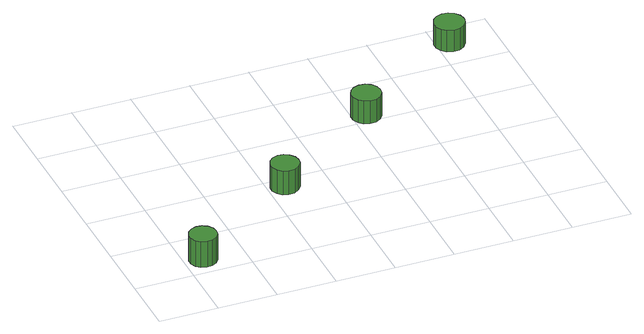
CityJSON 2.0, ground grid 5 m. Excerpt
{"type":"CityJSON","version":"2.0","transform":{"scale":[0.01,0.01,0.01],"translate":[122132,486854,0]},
"CityObjects":{
"tree1":{"type":"SolitaryVegetationObject","attributes":{"function":"something"},"geometry":[{"type":"MultiSurface","lod":"1","boundaries":[[[0,1,2,3,4,5,6,7,8,9,10,11,12,13,14]],[[15,16,17,18,19,20,21,22,23,24,25,26,27,28,29]],[[0,29,28,1]],[[1,28,27,2]],[[2,27,26,3]],[[3,26,25,4]],[[4,25,24,5]],[[5,24,23,6]],[[6,23,22,7]],[[7,22,21,8]],[[8,21,20,9]],[[9,20,19,10]],[[10,19,18,11]],[[11,18,17,12]],[[12,17,16,13]],[[13,16,15,14]],[[14,15,29,0]]]}]},
"tree2":{"type":"SolitaryVegetationObject","attributes":{"function":"something"},"geometry":[{"type":"MultiSurface","lod":"1","boundaries":[[[30,31,32,33,34,35,36,37,38,39,40,41,42,43,44]],[[45,46,47,48,49,50,51,52,53,54,55,56,57,58,59]],[[30,59,58,31]],[[31,58,57,32]],[[32,57,56,33]],[[33,56,55,34]],[[34,55,54,35]],[[35,54,53,36]],[[36,53,52,37]],[[37,52,51,38]],[[38,51,50,39]],[[39,50,49,40]],[[40,49,48,41]],[[41,48,47,42]],[[42,47,46,43]],[[43,46,45,44]],[[44,45,59,30]]]}]},
"tree3":{"type":"SolitaryVegetationObject","attributes":{"function":"something"},"geometry":[{"type":"MultiSurface","lod":"1","boundaries":[[[60,61,62,63,64,65,66,67,68,69,70,71,72,73,74]],[[75,76,77,78,79,80,81,82,83,84,85,86,87,88,89]],[[60,89,88,61]],[[61,88,87,62]],[[62,87,86,63]],[[63,86,85,64]],[[64,85,84,65]],[[65,84,83,66]],[[66,83,82,67]],[[67,82,81,68]],[[68,81,80,69]],[[69,80,79,70]],[[70,79,78,71]],[[71,78,77,72]],[[72,77,76,73]],[[73,76,75,74]],[[74,75,89,60]]]}]},
"tree4":{"type":"SolitaryVegetationObject","attributes":{"function":"something"},"geometry":[{"type":"MultiSurface","lod":"1","boundaries":[[[90,91,92,93,94,95,96,97,98,99,100,101,102,103,104]],[[105,106,107,108,109,110,111,112,113,114,115,116,117,118,119]],[[90,119,118,91]],[[91,118,117,92]],[[92,117,116,93]],[[93,116,115,94]],[[94,115,114,95]],[[95,114,113,96]],[[96,113,112,97]],[[97,112,111,98]],[[98,111,110,99]],[[99,110,109,100]],[[100,109,108,101]],[[101,108,107,102]],[[102,107,106,103]],[[103,106,105,104]],[[104,105,119,90]]]}]}
},
"vertices":[
[269,187,241],[259,234,241],[231,274,241],[189,298,241],[141,303,241],[95,288,241],[59,255,241],[40,211,241],[40,163,241],[59,119,241],[95,87,241],[141,72,241],[189,77,241],[231,101,241],[259,140,241],[259,140,1],[231,101,1],[189,77,1],[141,72,1],[95,87,1],[59,119,1],[40,163,1],[40,211,1],[59,255,1],[95,288,1],[141,303,1],[189,298,1],[231,274,1],[259,234,1],[269,187,1],
[1259,893,227],[1249,942,227],[1219,983,227],[1176,1008,227],[1126,1013,227],[1078,997,227],[1041,964,227],[1021,918,227],[1021,868,227],[1041,822,227],[1078,788,227],[1126,773,227],[1176,778,227],[1219,803,227],[1249,844,227],[1249,844,6],[1219,803,6],[1176,778,6],[1126,773,6],[1078,788,6],[1041,822,6],[1021,868,6],[1021,918,6],[1041,964,6],[1078,997,6],[1126,1013,6],[1176,1008,6],[1219,983,6],[1249,942,6],[1259,893,6],
[2233,1576,223],[2223,1626,223],[2193,1668,223],[2148,1693,223],[2098,1699,223],[2049,1683,223],[2011,1649,223],[1990,1602,223],[1990,1551,223],[2011,1504,223],[2049,1470,223],[2098,1454,223],[2148,1459,223],[2193,1485,223],[2223,1526,223],[2223,1526,10],[2193,1485,10],[2148,1459,10],[2098,1454,10],[2049,1470,10],[2011,1504,10],[1990,1551,10],[1990,1602,10],[2011,1649,10],[2049,1683,10],[2098,1699,10],[2148,1693,10],[2193,1668,10],[2223,1626,10],[2233,1576,10],
[3230,2271,214],[3219,2322,214],[3188,2365,214],[3142,2392,214],[3089,2397,214],[3039,2381,214],[3000,2345,214],[2978,2297,214],[2978,2244,214],[3000,2196,214],[3039,2160,214],[3089,2144,214],[3142,2150,214],[3188,2176,214],[3219,2219,214],[3219,2219,14],[3188,2176,14],[3142,2150,14],[3089,2144,14],[3039,2160,14],[3000,2196,14],[2978,2244,14],[2978,2297,14],[3000,2345,14],[3039,2381,14],[3089,2397,14],[3142,2392,14],[3188,2365,14],[3219,2322,14],[3230,2271,14]
]}
